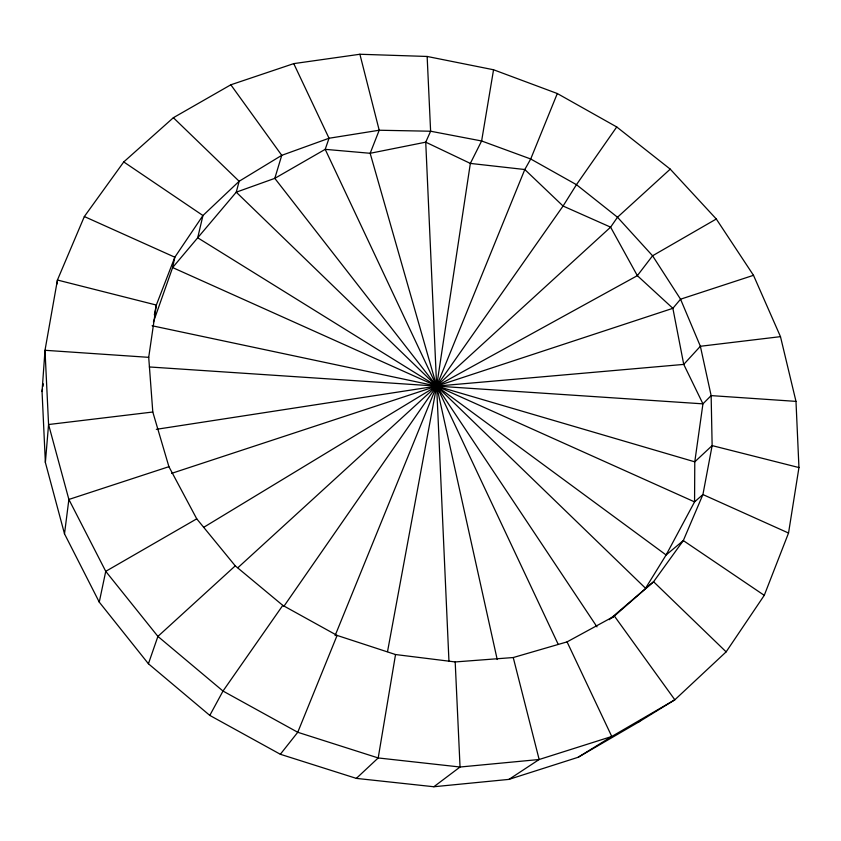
<?xml version="1.0" encoding="UTF-8"?>
<svg xmlns="http://www.w3.org/2000/svg" width="841" height="841" viewBox="0 0 841 841"><rect width="100%" height="100%" fill="white"/><g stroke="black" fill="none" stroke-linecap="round" stroke-linejoin="round"><path stroke-width="1.26" d="M42.05 391.517L45.004 350.287L57.43 280.032L84.342 216.547L123.753 161.935L173.372 117.708L230.833 84.794L293.751 63.622L359.895 54.255L427.144 56.463L493.551 69.761L557.31 93.53L616.737 126.959L670.235 169.136L716.301 219.007L753.494 275.312L780.48 336.652L795.985 401.378L798.95 467.564L788.532 533.036L764.259 595.344L726.14 651.859L674.839 699.796L638.508 722.146L578.145 757.278L508.963 779.386L433.851 786.745L356.342 778.388L280.337 754.272L209.798 715.407L148.415 663.759L99.259 602.114L64.505 533.835L45.372 462.466L42.05 391.517L42.492 388.973M57.114 283.932L57.43 280.032L156.331 305.052L174.833 257.209L202.944 215.527L239.149 181.267L281.756 155.333L329.031 138.25L379.207 130.239L430.613 131.228L481.62 140.973L530.713 158.991L576.453 184.673L617.494 217.241L652.574 255.78L680.548 299.196L700.374 346.271L711.139 395.606L712.138 445.604L702.918 494.55L683.312 540.574L653.583 581.741L612.427 617.725M45.372 462.466L48.568 424.526L45.004 350.287L148.71 357.341L152.799 412.016L168.915 466.692L196.741 518.834L235.259 565.856L282.797 605.383L337.104 635.428L395.533 654.54L455.191 661.941L513.241 657.536L567.065 641.883L614.424 616.106L674.839 699.796L611.775 736.485L578.145 757.278M64.505 533.835L68.878 499.449L48.568 424.526L152.799 412.016M148.71 357.341L156.331 305.052L154.345 314.797M395.533 654.54L378.198 757.951L356.342 778.388M493.551 69.761L481.62 140.973L470.35 163.417L436.647 386.103L387.533 651.565M42.944 386.429L43.385 383.895M99.259 602.114L105.745 571.344L68.878 499.449L168.915 466.692M148.415 663.759L157.908 636.406L235.259 565.856M153.419 322.04L172.615 267.564L174.833 257.209L84.342 216.547M337.104 635.428L297.756 732.28L280.337 754.272M557.31 93.53L530.713 158.991L524.795 169.525L335.086 635.649M209.798 715.407L223.002 691.05L282.797 605.383M283.901 606.308L436.647 386.103L563.071 206.034L576.453 184.673L616.737 126.959M638.508 722.146L640.4 720.38M670.235 169.136L617.494 217.241L610.608 227.154L237.908 567.696M609.231 619.691L653.583 581.741L726.14 651.859M433.851 786.745L460.048 767.013L539.155 759.507L611.775 736.485L567.065 641.883M508.963 779.386L539.155 759.507L513.241 657.536M203.543 527.423L436.647 386.103L637.341 275.659L652.574 255.78L716.301 219.007M196.741 518.834L105.745 571.344L157.908 636.406L223.002 691.05L297.756 732.28L378.198 757.951L460.048 767.013L455.191 661.941M171.617 473.367L672.874 308.321L680.548 299.196L753.494 275.312M156.331 429.33L436.647 386.103L683.744 364.405L700.374 346.271L780.48 336.652M149.351 366.96L702.939 403.848L711.139 395.606L795.985 401.378M152.105 325.761L436.647 386.103L694.782 461.835L712.138 445.604L798.95 467.564M788.532 533.036L702.918 494.55L694.561 501.888L666.114 554.976L645.552 588.269L236.258 192.179L239.149 181.267L173.372 117.708M123.753 161.935L202.944 215.527L197.709 237.782L172.615 267.564L694.561 501.888L694.782 461.835L702.939 403.848L683.744 364.405L672.874 308.321L637.341 275.659L610.608 227.154L563.071 206.034L524.795 169.525L470.35 163.417L425.735 142.171L370.156 153.283L325.204 149.341L274.797 178.355L236.258 192.179L197.709 237.782L436.647 386.103L666.114 554.976L683.312 540.574L764.259 595.344M230.833 84.794L281.756 155.333L274.797 178.355L436.647 386.103L596.984 626.86M293.751 63.622L329.031 138.25L325.204 149.341L558.193 644.311M359.895 54.255L379.207 130.239L370.156 153.283L436.647 386.103L497.21 659.502M427.144 56.463L430.613 131.228L425.735 142.171L448.957 661.257"/></g></svg>
